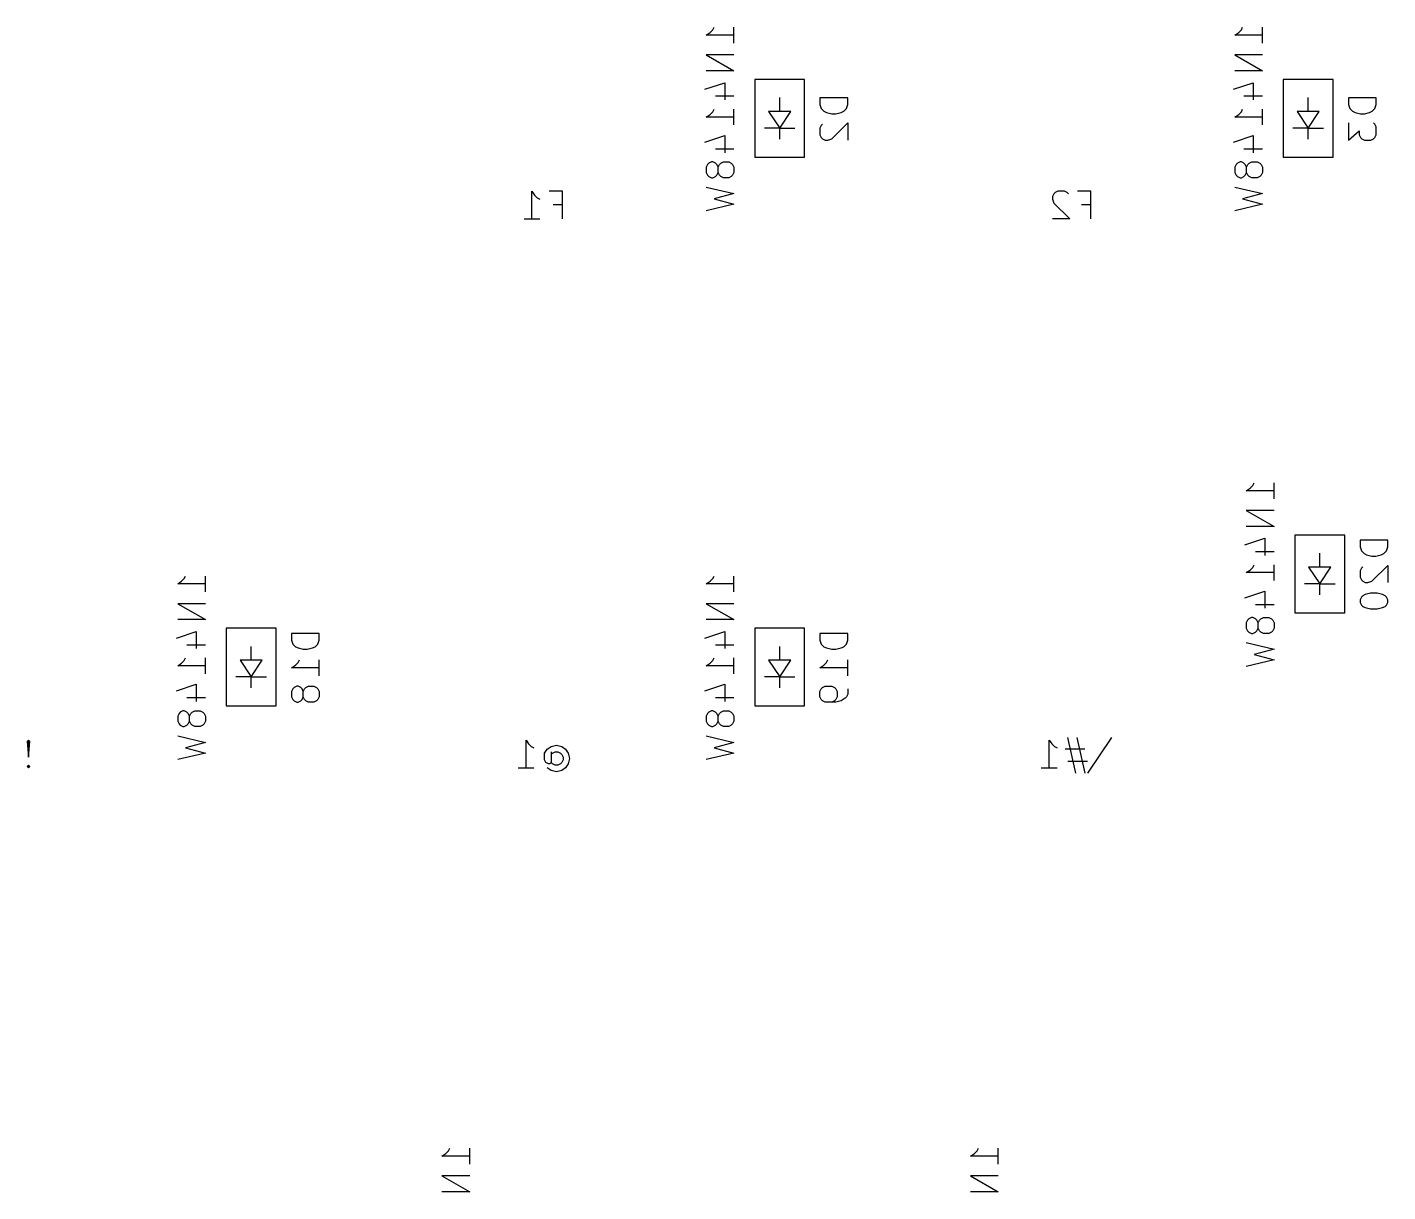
# Model space of a CAD drawing. Extents: x -29 to 358, y -109 to 38.
# Drawn here: x 19.48 to 68.52, y -38.7 to 3.29 of the extents above; entities that cross this region are included whole.
import ezdxf

# ---------------------------------------------------------------- set-up
doc = ezdxf.new("R2010")
doc.units = 0
doc.layers.add('BLACK', color=7, linetype='CONTINUOUS')

msp = doc.modelspace()

# ---------------------------------------------------------------- linework, layer by layer
at = {"layer": 'BLACK', "linetype": 'CONTINUOUS'}
for p, q in [((43.9524, 3), (44.0952, 3.09524)), ((44.9524, 3), (43.9524, 3)), ((44.0952, 3.09524), (44.1905, 3.19048)), ((44.1905, 3.19048), (44.2381, 3.28571)), ((44.9524, 2.71428), (44.9524, 3.28571)), ((63.0024, 3), (63.1452, 3.09524)), ((64.0024, 3), (63.0024, 3)), ((63.1452, 3.09524), (63.2405, 3.19048)), ((63.2405, 3.19048), (63.2881, 3.28571)), ((64.0024, 2.71428), (64.0024, 3.28571)), ((44.9524, 2.28571), (43.9524, 2.28571)), ((43.9524, 2.28571), (44.9524, 1.71428)), ((64.0024, 2.28571), (63.0024, 2.28571)), ((63.0024, 2.28571), (64.0024, 1.71428)), ((44.9524, 1.71428), (43.9524, 1.71428)), ((64.0024, 1.71428), (63.0024, 1.71428)), ((43.9048, 1.04762), (44.619, 1.28571)), ((44.619, 1.28571), (44.619, 0.66667)), ((45.7, 1.4), (45.7, -1.4)), ((47.5, 1.4), (45.7, 1.4)), ((47.5, -1.4), (47.5, 1.4)), ((62.9548, 1.04762), (63.669, 1.28571)), ((63.669, 1.28571), (63.669, 0.66667)), ((66.55, 1.4), (64.75, 1.4)), ((64.75, 1.4), (64.75, -1.4)), ((66.55, -1.4), (66.55, 1.4)), ((44.2857, 0.80952), (44.9524, 0.80952)), ((46.6, 0.25), (46.6, 0.75)), ((49.0524, 0.73809), (48.0524, 0.73809)), ((48.0524, 0.73809), (48.0524, 0.5)), ((48.0524, 0.5), (48.1, 0.35714)), ((49.0048, 0.35714), (49.0524, 0.5)), ((49.0524, 0.5), (49.0524, 0.73809)), ((63.3357, 0.80952), (64.0024, 0.80952)), ((65.65, 0.25), (65.65, 0.75)), ((68.1024, 0.73809), (67.1024, 0.73809)), ((67.1024, 0.73809), (67.1024, 0.5)), ((67.1024, 0.5), (67.15, 0.35714)), ((68.0548, 0.35714), (68.1024, 0.5)), ((68.1024, 0.5), (68.1024, 0.73809)), ((43.9524, 0.04762), (44.0952, 0.14286)), ((44.9524, 0.04762), (43.9524, 0.04762)), ((44.0952, 0.14286), (44.1905, 0.2381)), ((44.1905, 0.2381), (44.2381, 0.33333)), ((44.9524, -0.2381), (44.9524, 0.33333)), ((47, 0.25), (46.2, 0.25)), ((46.2, 0.25), (46.6, -0.35)), ((46.6, -0.35), (47, 0.25)), ((48.1, 0.35714), (48.1952, 0.2619)), ((48.1952, 0.2619), (48.2905, 0.21429)), ((48.2905, 0.21429), (48.481, 0.16667)), ((48.481, 0.16667), (48.6238, 0.16667)), ((48.6238, 0.16667), (48.8143, 0.21429)), ((48.8143, 0.21429), (48.9095, 0.2619)), ((48.9095, 0.2619), (49.0048, 0.35714)), ((63.0024, 0.04762), (63.1452, 0.14286)), ((64.0024, 0.04762), (63.0024, 0.04762)), ((63.1452, 0.14286), (63.2405, 0.2381)), ((63.2405, 0.2381), (63.2881, 0.33333)), ((64.0024, -0.2381), (64.0024, 0.33333)), ((66.05, 0.25), (65.25, 0.25)), ((65.25, 0.25), (65.65, -0.35)), ((65.65, -0.35), (66.05, 0.25)), ((67.15, 0.35714), (67.2452, 0.2619)), ((67.2452, 0.2619), (67.3405, 0.21429)), ((67.3405, 0.21429), (67.531, 0.16667)), ((67.531, 0.16667), (67.6738, 0.16667)), ((67.6738, 0.16667), (67.8643, 0.21429)), ((67.8643, 0.21429), (67.9595, 0.2619)), ((67.9595, 0.2619), (68.0548, 0.35714)), ((46.6, -0.35), (46.05, -0.35)), ((46.6, -0.35), (47.15, -0.35)), ((46.6, -0.75), (46.6, -0.35)), ((48.1, -0.2619), (48.0524, -0.35714)), ((48.0524, -0.35714), (48.0524, -0.59524)), ((48.1476, -0.21429), (48.1, -0.2619)), ((48.481, -0.73809), (49.0524, -0.16667)), ((49.0524, -0.16667), (49.0524, -0.78571)), ((65.65, -0.35), (65.1, -0.35)), ((65.65, -0.35), (66.2, -0.35)), ((65.65, -0.75), (65.65, -0.35)), ((67.1024, -0.16667), (67.1024, -0.78571)), ((67.1024, -0.78571), (67.4833, -0.45238)), ((67.4833, -0.45238), (67.4833, -0.59524)), ((68.0548, -0.21429), (68.0071, -0.16667)), ((68.1024, -0.30952), (68.0548, -0.21429)), ((68.1024, -0.59524), (68.1024, -0.30952)), ((43.9048, -0.85714), (44.619, -0.61905)), ((44.619, -0.61905), (44.619, -1.23809)), ((48.0524, -0.59524), (48.1, -0.69048)), ((48.1, -0.69048), (48.1476, -0.73809)), ((48.1476, -0.73809), (48.2429, -0.78571)), ((48.2429, -0.78571), (48.3381, -0.78571)), ((48.3381, -0.78571), (48.481, -0.73809)), ((62.9548, -0.85714), (63.669, -0.61905)), ((63.669, -0.61905), (63.669, -1.23809)), ((67.4833, -0.59524), (67.531, -0.69048)), ((67.531, -0.69048), (67.5786, -0.73809)), ((67.5786, -0.73809), (67.6738, -0.78571)), ((67.6738, -0.78571), (67.9119, -0.78571)), ((67.9119, -0.78571), (68.0071, -0.73809)), ((68.0071, -0.73809), (68.0548, -0.69048)), ((68.0548, -0.69048), (68.1024, -0.59524)), ((44.2857, -1.09524), (44.9524, -1.09524)), ((45.7, -1.4), (47.5, -1.4)), ((63.3357, -1.09524), (64.0024, -1.09524)), ((64.75, -1.4), (66.55, -1.4)), ((44, -1.66667), (43.9524, -1.7619)), ((43.9524, -1.7619), (43.9524, -1.95238)), ((43.9524, -1.95238), (44, -2.04762)), ((44.0476, -1.61905), (44, -1.66667)), ((44.1429, -1.57143), (44.0476, -1.61905)), ((44.1905, -1.57143), (44.1429, -1.57143)), ((44.2857, -1.61905), (44.1905, -1.57143)), ((44.3333, -1.66667), (44.2857, -1.61905)), ((44.381, -1.7619), (44.3333, -1.66667)), ((44.3333, -2.04762), (44.381, -1.95238)), ((44.381, -1.7619), (44.4286, -1.66667)), ((44.381, -1.95238), (44.381, -1.7619)), ((44.4286, -2.04762), (44.381, -1.95238)), ((44.4286, -1.66667), (44.4762, -1.61905)), ((44.4762, -1.61905), (44.5714, -1.57143)), ((44.5714, -1.57143), (44.7619, -1.57143)), ((44.7619, -1.57143), (44.8571, -1.61905)), ((44.8571, -1.61905), (44.9048, -1.66667)), ((44.9048, -1.66667), (44.9524, -1.7619)), ((44.9524, -1.95238), (44.9048, -2.04762)), ((44.9524, -1.7619), (44.9524, -1.95238)), ((63.05, -1.66667), (63.0024, -1.7619)), ((63.0024, -1.7619), (63.0024, -1.95238)), ((63.0024, -1.95238), (63.05, -2.04762)), ((63.0976, -1.61905), (63.05, -1.66667)), ((63.1929, -1.57143), (63.0976, -1.61905)), ((63.2405, -1.57143), (63.1929, -1.57143)), ((63.3357, -1.61905), (63.2405, -1.57143)), ((63.3833, -1.66667), (63.3357, -1.61905)), ((63.431, -1.7619), (63.3833, -1.66667)), ((63.3833, -2.04762), (63.431, -1.95238)), ((63.431, -1.7619), (63.4786, -1.66667)), ((63.431, -1.95238), (63.431, -1.7619)), ((63.4786, -2.04762), (63.431, -1.95238)), ((63.4786, -1.66667), (63.5262, -1.61905)), ((63.5262, -1.61905), (63.6214, -1.57143)), ((63.6214, -1.57143), (63.8119, -1.57143)), ((63.8119, -1.57143), (63.9071, -1.61905)), ((63.9071, -1.61905), (63.9548, -1.66667)), ((63.9548, -1.66667), (64.0024, -1.7619)), ((64.0024, -1.95238), (63.9548, -2.04762)), ((64.0024, -1.7619), (64.0024, -1.95238)), ((44, -2.04762), (44.0476, -2.09524)), ((44.0476, -2.09524), (44.1429, -2.14286)), ((44.1429, -2.14286), (44.1905, -2.14286)), ((44.1905, -2.14286), (44.2857, -2.09524)), ((44.2857, -2.09524), (44.3333, -2.04762)), ((44.4762, -2.09524), (44.4286, -2.04762)), ((44.5714, -2.14286), (44.4762, -2.09524)), ((44.7619, -2.14286), (44.5714, -2.14286)), ((44.8571, -2.09524), (44.7619, -2.14286)), ((44.9048, -2.04762), (44.8571, -2.09524)), ((63.05, -2.04762), (63.0976, -2.09524)), ((63.0976, -2.09524), (63.1929, -2.14286)), ((63.1929, -2.14286), (63.2405, -2.14286)), ((63.2405, -2.14286), (63.3357, -2.09524)), ((63.3357, -2.09524), (63.3833, -2.04762)), ((63.5262, -2.09524), (63.4786, -2.04762)), ((63.6214, -2.14286), (63.5262, -2.09524)), ((63.8119, -2.14286), (63.6214, -2.14286)), ((63.9071, -2.09524), (63.8119, -2.14286)), ((63.9548, -2.04762), (63.9071, -2.09524)), ((37.6714, -3.62738), (37.6714, -2.62738)), ((37.6714, -2.62738), (37.7667, -2.77024)), ((37.7667, -2.77024), (37.8619, -2.86548)), ((37.8619, -2.86548), (37.9571, -2.91309)), ((38.7667, -2.62738), (38.2905, -2.62738)), ((38.7667, -3.62738), (38.7667, -2.62738)), ((43.9524, -2.47619), (44.9524, -2.71428)), ((44.9524, -2.71428), (44.2381, -2.90476)), ((44.2381, -2.90476), (44.9524, -3.09524)), ((56.4833, -2.72262), (56.4357, -2.81786)), ((56.4357, -2.81786), (56.4357, -2.91309)), ((56.4357, -2.91309), (56.4833, -3.05595)), ((56.531, -2.675), (56.4833, -2.72262)), ((56.6262, -2.62738), (56.531, -2.675)), ((56.8643, -2.62738), (56.6262, -2.62738)), ((56.9595, -2.675), (56.8643, -2.62738)), ((57.0071, -2.72262), (56.9595, -2.675)), ((57.8167, -2.62738), (57.3405, -2.62738)), ((57.8167, -3.62738), (57.8167, -2.62738)), ((63.0024, -2.47619), (64.0024, -2.71428)), ((64.0024, -2.71428), (63.2881, -2.90476)), ((63.2881, -2.90476), (64.0024, -3.09524)), ((38.4333, -3.10357), (38.7667, -3.10357)), ((44.9524, -3.09524), (43.9524, -3.33333)), ((56.4833, -3.05595), (57.0548, -3.62738)), ((57.4833, -3.10357), (57.8167, -3.10357)), ((64.0024, -3.09524), (63.0024, -3.33333)), ((37.3857, -3.62738), (37.9571, -3.62738)), ((57.0548, -3.62738), (56.4357, -3.62738)), ((63.5618, -13.3307), (63.657, -13.2355)), ((63.657, -13.2355), (63.7046, -13.1402)), ((64.4189, -13.7117), (64.4189, -13.1402)), ((63.4189, -13.426), (63.5618, -13.3307)), ((64.4189, -13.426), (63.4189, -13.426)), ((64.4189, -14.1402), (63.4189, -14.1402)), ((63.4189, -14.1402), (64.4189, -14.7117)), ((64.4189, -14.7117), (63.4189, -14.7117)), ((63.3713, -15.3783), (64.0856, -15.1402)), ((64.0856, -15.1402), (64.0856, -15.7593)), ((66.9665, -15.026), (65.1665, -15.026)), ((65.1665, -15.026), (65.1665, -17.826)), ((66.9665, -17.826), (66.9665, -15.026)), ((63.7522, -15.6164), (64.4189, -15.6164)), ((66.0665, -16.176), (66.0665, -15.676)), ((68.5189, -15.2117), (67.5189, -15.2117)), ((67.5189, -15.2117), (67.5189, -15.4498)), ((67.5189, -15.4498), (67.5665, -15.5926)), ((67.5665, -15.5926), (67.6618, -15.6879)), ((67.6618, -15.6879), (67.757, -15.7355)), ((68.2808, -15.7355), (68.3761, -15.6879)), ((68.3761, -15.6879), (68.4713, -15.5926)), ((68.4713, -15.5926), (68.5189, -15.4498)), ((68.5189, -15.4498), (68.5189, -15.2117)), ((63.657, -16.1879), (63.7046, -16.0926)), ((64.4189, -16.6641), (64.4189, -16.0926)), ((66.4665, -16.176), (65.6665, -16.176)), ((65.6665, -16.176), (66.0665, -16.776)), ((66.0665, -16.776), (66.4665, -16.176)), ((67.6141, -16.1641), (67.5665, -16.2117)), ((67.757, -15.7355), (67.9475, -15.7831)), ((67.9475, -15.7831), (68.0903, -15.7831)), ((67.9475, -16.6879), (68.5189, -16.1164)), ((68.0903, -15.7831), (68.2808, -15.7355)), ((68.5189, -16.1164), (68.5189, -16.7355)), ((25.0452, -16.6898), (25.1405, -16.5945)), ((25.1405, -16.5945), (25.1881, -16.4993)), ((25.9024, -17.0707), (25.9024, -16.4993)), ((44.0952, -16.6898), (44.1905, -16.5945)), ((44.1905, -16.5945), (44.2381, -16.4993)), ((44.9524, -17.0707), (44.9524, -16.4993)), ((63.4189, -16.3783), (63.5618, -16.2831)), ((64.4189, -16.3783), (63.4189, -16.3783)), ((63.5618, -16.2831), (63.657, -16.1879)), ((67.5665, -16.2117), (67.5189, -16.3069)), ((67.5189, -16.3069), (67.5189, -16.545)), ((67.5189, -16.545), (67.5665, -16.6402)), ((67.5665, -16.6402), (67.6141, -16.6879)), ((24.9024, -16.785), (25.0452, -16.6898)), ((25.9024, -16.785), (24.9024, -16.785)), ((43.9524, -16.785), (44.0952, -16.6898)), ((44.9524, -16.785), (43.9524, -16.785)), ((63.3713, -17.2831), (64.0856, -17.045)), ((64.0856, -17.045), (64.0856, -17.6641)), ((66.0665, -16.776), (65.5165, -16.776)), ((66.0665, -17.176), (66.0665, -16.776)), ((66.0665, -16.776), (66.6165, -16.776)), ((67.6141, -16.6879), (67.7094, -16.7355)), ((67.7094, -17.1641), (67.6141, -17.2117)), ((67.7094, -16.7355), (67.8046, -16.7355)), ((67.8999, -17.1164), (67.7094, -17.1641)), ((67.8046, -16.7355), (67.9475, -16.6879)), ((68.138, -17.1164), (67.8999, -17.1164)), ((68.3284, -17.1641), (68.138, -17.1164)), ((68.4237, -17.2117), (68.3284, -17.1641)), ((25.9024, -17.4993), (24.9024, -17.4993)), ((24.9024, -17.4993), (25.9024, -18.0707)), ((44.9524, -17.4993), (43.9524, -17.4993)), ((43.9524, -17.4993), (44.9524, -18.0707)), ((63.7522, -17.5212), (64.4189, -17.5212)), ((67.5665, -17.2593), (67.5189, -17.3545)), ((67.5189, -17.3545), (67.5189, -17.4498)), ((67.5189, -17.4498), (67.5665, -17.545)), ((67.6141, -17.2117), (67.5665, -17.2593)), ((67.5665, -17.545), (67.6141, -17.5926)), ((67.6141, -17.5926), (67.7094, -17.6402)), ((67.7094, -17.6402), (67.8999, -17.6879)), ((68.138, -17.6879), (68.3284, -17.6402)), ((68.3284, -17.6402), (68.4237, -17.5926)), ((68.4713, -17.2593), (68.4237, -17.2117)), ((68.4237, -17.5926), (68.4713, -17.545)), ((68.5189, -17.3545), (68.4713, -17.2593)), ((68.4713, -17.545), (68.5189, -17.4498)), ((68.5189, -17.4498), (68.5189, -17.3545)), ((25.9024, -18.0707), (24.9024, -18.0707)), ((44.9524, -18.0707), (43.9524, -18.0707)), ((63.4665, -18.0926), (63.4189, -18.1879)), ((63.5141, -18.045), (63.4665, -18.0926)), ((63.6094, -17.9974), (63.5141, -18.045)), ((63.657, -17.9974), (63.6094, -17.9974)), ((63.7522, -18.045), (63.657, -17.9974)), ((63.7999, -18.0926), (63.7522, -18.045)), ((63.8475, -18.1879), (63.7999, -18.0926)), ((63.8475, -18.1879), (63.8951, -18.0926)), ((63.8951, -18.0926), (63.9427, -18.045)), ((63.9427, -18.045), (64.038, -17.9974)), ((64.038, -17.9974), (64.2284, -17.9974)), ((64.2284, -17.9974), (64.3237, -18.045)), ((64.3237, -18.045), (64.3713, -18.0926)), ((64.3713, -18.0926), (64.4189, -18.1879)), ((65.1665, -17.826), (66.9665, -17.826)), ((67.8999, -17.6879), (68.138, -17.6879)), ((24.8548, -18.7374), (25.569, -18.4993)), ((25.569, -18.4993), (25.569, -19.1183)), ((28.45, -18.385), (26.65, -18.385)), ((26.65, -18.385), (26.65, -21.185)), ((28.45, -21.185), (28.45, -18.385)), ((30.0024, -18.5707), (29.0024, -18.5707)), ((29.0024, -18.5707), (29.0024, -18.8088)), ((30.0024, -18.8088), (30.0024, -18.5707)), ((43.9048, -18.7374), (44.619, -18.4993)), ((44.619, -18.4993), (44.619, -19.1183)), ((47.5, -18.385), (45.7, -18.385)), ((45.7, -18.385), (45.7, -21.185)), ((47.5, -21.185), (47.5, -18.385)), ((49.0524, -18.5707), (48.0524, -18.5707)), ((48.0524, -18.5707), (48.0524, -18.8088)), ((49.0524, -18.8088), (49.0524, -18.5707)), ((63.4189, -18.1879), (63.4189, -18.3783)), ((63.4189, -18.3783), (63.4665, -18.4736)), ((63.4665, -18.4736), (63.5141, -18.5212)), ((63.5141, -18.5212), (63.6094, -18.5688)), ((63.6094, -18.5688), (63.657, -18.5688)), ((63.657, -18.5688), (63.7522, -18.5212)), ((63.7522, -18.5212), (63.7999, -18.4736)), ((63.7999, -18.4736), (63.8475, -18.3783)), ((63.8475, -18.3783), (63.8475, -18.1879)), ((63.8951, -18.4736), (63.8475, -18.3783)), ((63.9427, -18.5212), (63.8951, -18.4736)), ((64.038, -18.5688), (63.9427, -18.5212)), ((64.2284, -18.5688), (64.038, -18.5688)), ((64.3237, -18.5212), (64.2284, -18.5688)), ((64.3713, -18.4736), (64.3237, -18.5212)), ((64.4189, -18.3783), (64.3713, -18.4736)), ((64.4189, -18.1879), (64.4189, -18.3783)), ((25.2357, -18.9755), (25.9024, -18.9755)), ((27.55, -19.535), (27.55, -19.035)), ((29.0024, -18.8088), (29.05, -18.9517)), ((29.05, -18.9517), (29.1452, -19.0469)), ((29.1452, -19.0469), (29.2405, -19.0945)), ((29.2405, -19.0945), (29.431, -19.1421)), ((29.5738, -19.1421), (29.7643, -19.0945)), ((29.7643, -19.0945), (29.8595, -19.0469)), ((29.8595, -19.0469), (29.9548, -18.9517)), ((29.9548, -18.9517), (30.0024, -18.8088)), ((44.2857, -18.9755), (44.9524, -18.9755)), ((46.6, -19.535), (46.6, -19.035)), ((48.0524, -18.8088), (48.1, -18.9517)), ((48.1, -18.9517), (48.1952, -19.0469)), ((48.1952, -19.0469), (48.2905, -19.0945)), ((48.2905, -19.0945), (48.481, -19.1421)), ((48.6238, -19.1421), (48.8143, -19.0945)), ((48.8143, -19.0945), (48.9095, -19.0469)), ((48.9095, -19.0469), (49.0048, -18.9517)), ((49.0048, -18.9517), (49.0524, -18.8088)), ((63.4189, -18.9022), (64.4189, -19.1402)), ((25.0452, -19.6421), (25.1405, -19.5469)), ((25.1405, -19.5469), (25.1881, -19.4517)), ((25.9024, -20.0231), (25.9024, -19.4517)), ((27.95, -19.535), (27.15, -19.535)), ((27.15, -19.535), (27.55, -20.135)), ((27.55, -20.135), (27.95, -19.535)), ((29.2405, -19.6183), (29.2881, -19.5231)), ((29.431, -19.1421), (29.5738, -19.1421)), ((30.0024, -20.0945), (30.0024, -19.5231)), ((44.0952, -19.6421), (44.1905, -19.5469)), ((44.1905, -19.5469), (44.2381, -19.4517)), ((44.9524, -20.0231), (44.9524, -19.4517)), ((46.2, -19.535), (46.6, -20.135)), ((47, -19.535), (46.2, -19.535)), ((46.6, -20.135), (47, -19.535)), ((48.2905, -19.6183), (48.3381, -19.5231)), ((48.481, -19.1421), (48.6238, -19.1421)), ((49.0524, -20.0945), (49.0524, -19.5231)), ((64.4189, -19.5212), (63.4189, -19.7593)), ((64.4189, -19.1402), (63.7046, -19.3307)), ((63.7046, -19.3307), (64.4189, -19.5212)), ((24.9024, -19.7374), (25.0452, -19.6421)), ((25.9024, -19.7374), (24.9024, -19.7374)), ((29.0024, -19.8088), (29.1452, -19.7136)), ((30.0024, -19.8088), (29.0024, -19.8088)), ((29.1452, -19.7136), (29.2405, -19.6183)), ((43.9524, -19.7374), (44.0952, -19.6421)), ((44.9524, -19.7374), (43.9524, -19.7374)), ((48.0524, -19.8088), (48.1952, -19.7136)), ((49.0524, -19.8088), (48.0524, -19.8088)), ((48.1952, -19.7136), (48.2905, -19.6183)), ((24.8548, -20.6421), (25.569, -20.404)), ((25.569, -20.404), (25.569, -21.0231)), ((27.55, -20.135), (27, -20.135)), ((27.55, -20.535), (27.55, -20.135)), ((27.55, -20.135), (28.1, -20.135)), ((29.05, -20.5707), (29.0024, -20.666)), ((29.0976, -20.5231), (29.05, -20.5707)), ((29.1929, -20.4755), (29.0976, -20.5231)), ((29.2405, -20.4755), (29.1929, -20.4755)), ((29.3357, -20.5231), (29.2405, -20.4755)), ((29.3833, -20.5707), (29.3357, -20.5231)), ((29.431, -20.666), (29.3833, -20.5707)), ((29.431, -20.666), (29.4786, -20.5707)), ((29.4786, -20.5707), (29.5262, -20.5231)), ((29.5262, -20.5231), (29.6214, -20.4755)), ((29.6214, -20.4755), (29.8119, -20.4755)), ((29.8119, -20.4755), (29.9071, -20.5231)), ((29.9071, -20.5231), (29.9548, -20.5707)), ((29.9548, -20.5707), (30.0024, -20.666)), ((43.9048, -20.6421), (44.619, -20.404)), ((44.619, -20.404), (44.619, -21.0231)), ((46.6, -20.135), (46.05, -20.135)), ((46.6, -20.135), (47.15, -20.135)), ((46.6, -20.535), (46.6, -20.135)), ((48.0524, -20.666), (48.1, -20.5707)), ((48.1, -20.5707), (48.1476, -20.5231)), ((48.1476, -20.5231), (48.2429, -20.4755)), ((48.2429, -20.4755), (48.481, -20.4755)), ((48.481, -20.4755), (48.5762, -20.5231)), ((48.5762, -20.5231), (48.6238, -20.5707)), ((48.6238, -20.5707), (48.6714, -20.666)), ((49.0524, -20.5707), (49.0524, -20.7612)), ((25.2357, -20.8802), (25.9024, -20.8802)), ((29.0024, -20.666), (29.0024, -20.8564)), ((29.0024, -20.8564), (29.05, -20.9517)), ((29.05, -20.9517), (29.0976, -20.9993)), ((29.0976, -20.9993), (29.1929, -21.0469)), ((29.1929, -21.0469), (29.2405, -21.0469)), ((29.2405, -21.0469), (29.3357, -20.9993)), ((29.3357, -20.9993), (29.3833, -20.9517)), ((29.3833, -20.9517), (29.431, -20.8564)), ((29.431, -20.8564), (29.431, -20.666)), ((29.4786, -20.9517), (29.431, -20.8564)), ((29.5262, -20.9993), (29.4786, -20.9517)), ((29.6214, -21.0469), (29.5262, -20.9993)), ((29.8119, -21.0469), (29.6214, -21.0469)), ((29.9071, -20.9993), (29.8119, -21.0469)), ((29.9548, -20.9517), (29.9071, -20.9993)), ((30.0024, -20.8564), (29.9548, -20.9517)), ((30.0024, -20.666), (30.0024, -20.8564)), ((44.2857, -20.8802), (44.9524, -20.8802)), ((48.0524, -20.8564), (48.0524, -20.666)), ((48.1, -20.9517), (48.0524, -20.8564)), ((48.1476, -20.9993), (48.1, -20.9517)), ((48.2429, -21.0469), (48.1476, -20.9993)), ((48.6238, -21.0469), (48.2429, -21.0469)), ((48.5762, -20.9993), (48.481, -21.0469)), ((48.6238, -20.9517), (48.5762, -20.9993)), ((48.6714, -20.8564), (48.6238, -20.9517)), ((48.8143, -20.9993), (48.6238, -21.0469)), ((48.6714, -20.666), (48.6714, -20.8564)), ((48.9571, -20.904), (48.8143, -20.9993)), ((49.0048, -20.8564), (48.9571, -20.904)), ((49.0524, -20.7612), (49.0048, -20.8564)), ((24.95, -21.4517), (24.9024, -21.5469)), ((24.9024, -21.5469), (24.9024, -21.7374)), ((24.9976, -21.404), (24.95, -21.4517)), ((25.0929, -21.3564), (24.9976, -21.404)), ((25.1405, -21.3564), (25.0929, -21.3564)), ((25.2357, -21.404), (25.1405, -21.3564)), ((25.2833, -21.4517), (25.2357, -21.404)), ((25.331, -21.5469), (25.2833, -21.4517)), ((25.331, -21.5469), (25.3786, -21.4517)), ((25.331, -21.7374), (25.331, -21.5469)), ((25.3786, -21.4517), (25.4262, -21.404)), ((25.4262, -21.404), (25.5214, -21.3564)), ((25.5214, -21.3564), (25.7119, -21.3564)), ((25.7119, -21.3564), (25.8071, -21.404)), ((25.8071, -21.404), (25.8548, -21.4517)), ((25.8548, -21.4517), (25.9024, -21.5469)), ((25.9024, -21.5469), (25.9024, -21.7374)), ((26.65, -21.185), (28.45, -21.185)), ((44, -21.4517), (43.9524, -21.5469)), ((43.9524, -21.5469), (43.9524, -21.7374)), ((44.0476, -21.404), (44, -21.4517)), ((44.1429, -21.3564), (44.0476, -21.404)), ((44.1905, -21.3564), (44.1429, -21.3564)), ((44.2857, -21.404), (44.1905, -21.3564)), ((44.3333, -21.4517), (44.2857, -21.404)), ((44.381, -21.5469), (44.3333, -21.4517)), ((44.381, -21.5469), (44.4286, -21.4517)), ((44.381, -21.7374), (44.381, -21.5469)), ((44.4286, -21.4517), (44.4762, -21.404)), ((44.4762, -21.404), (44.5714, -21.3564)), ((44.5714, -21.3564), (44.7619, -21.3564)), ((44.7619, -21.3564), (44.8571, -21.404)), ((44.8571, -21.404), (44.9048, -21.4517)), ((44.9048, -21.4517), (44.9524, -21.5469)), ((44.9524, -21.5469), (44.9524, -21.7374)), ((45.7, -21.185), (47.5, -21.185)), ((24.9024, -21.7374), (24.95, -21.8326)), ((24.95, -21.8326), (24.9976, -21.8802)), ((24.9976, -21.8802), (25.0929, -21.9279)), ((25.0929, -21.9279), (25.1405, -21.9279)), ((25.1405, -21.9279), (25.2357, -21.8802)), ((25.2357, -21.8802), (25.2833, -21.8326)), ((25.2833, -21.8326), (25.331, -21.7374)), ((25.3786, -21.8326), (25.331, -21.7374)), ((25.4262, -21.8802), (25.3786, -21.8326)), ((25.5214, -21.9279), (25.4262, -21.8802)), ((25.7119, -21.9279), (25.5214, -21.9279)), ((25.8071, -21.8802), (25.7119, -21.9279)), ((25.8548, -21.8326), (25.8071, -21.8802)), ((25.9024, -21.7374), (25.8548, -21.8326)), ((43.9524, -21.7374), (44, -21.8326)), ((44, -21.8326), (44.0476, -21.8802)), ((44.0476, -21.8802), (44.1429, -21.9279)), ((44.1429, -21.9279), (44.1905, -21.9279)), ((44.1905, -21.9279), (44.2857, -21.8802)), ((44.2857, -21.8802), (44.3333, -21.8326)), ((44.3333, -21.8326), (44.381, -21.7374)), ((44.4286, -21.8326), (44.381, -21.7374)), ((44.4762, -21.8802), (44.4286, -21.8326)), ((44.5714, -21.9279), (44.4762, -21.8802)), ((44.7619, -21.9279), (44.5714, -21.9279)), ((44.8571, -21.8802), (44.7619, -21.9279)), ((44.9048, -21.8326), (44.8571, -21.8802)), ((44.9524, -21.7374), (44.9048, -21.8326)), ((19.5262, -22.4124), (19.4786, -22.46)), ((19.4786, -22.46), (19.5262, -23.0314)), ((19.5738, -22.46), (19.5262, -22.4124)), ((19.5262, -23.0314), (19.5262, -22.4124)), ((19.5262, -23.0314), (19.5738, -22.46)), ((24.9024, -22.2612), (25.9024, -22.4993)), ((25.9024, -22.4993), (25.1881, -22.6898)), ((37.4571, -23.4124), (37.4571, -22.4124)), ((37.4571, -22.4124), (37.5524, -22.5552)), ((37.5524, -22.5552), (37.6476, -22.6505)), ((43.9524, -22.2612), (44.9524, -22.4993)), ((44.9524, -22.4993), (44.2381, -22.6898)), ((56.3167, -23.4124), (56.3167, -22.4124)), ((56.3167, -22.4124), (56.4119, -22.5552)), ((56.4119, -22.5552), (56.5071, -22.6505)), ((57.269, -23.6029), (56.9833, -22.3171)), ((57.3167, -22.3171), (57.6024, -23.6029)), ((58.5548, -22.3171), (57.6976, -23.6029)), ((25.9024, -22.8802), (24.9024, -23.1183)), ((25.1881, -22.6898), (25.9024, -22.8802)), ((37.6476, -22.6505), (37.7429, -22.6981)), ((38.1238, -22.8886), (38.219, -22.7457)), ((38.1238, -23.1267), (38.1238, -22.8886)), ((38.219, -22.7457), (38.3619, -22.6505)), ((38.3619, -22.6505), (38.5524, -22.6029)), ((38.3619, -22.841), (38.3619, -23.2219)), ((38.3619, -22.9362), (38.4095, -22.8886)), ((38.4095, -22.8886), (38.5048, -22.841)), ((38.5048, -22.841), (38.6, -22.841)), ((38.5524, -22.6029), (38.7429, -22.6505)), ((38.6, -22.841), (38.6952, -22.8886)), ((38.6952, -22.8886), (38.7429, -22.9362)), ((38.7429, -22.6505), (38.8857, -22.7457)), ((38.7429, -22.9362), (38.7905, -23.0314)), ((38.7905, -23.0314), (38.7905, -23.1267)), ((38.8857, -22.7457), (38.981, -22.8886)), ((38.981, -22.8886), (39.0286, -23.079)), ((44.9524, -22.8802), (43.9524, -23.1183)), ((44.2381, -22.6898), (44.9524, -22.8802)), ((56.5071, -22.6505), (56.6024, -22.6981)), ((57.6024, -22.7457), (56.8881, -22.7457)), ((19.5262, -23.3171), (19.4786, -23.3648)), ((19.4786, -23.3648), (19.5262, -23.4124)), ((19.5738, -23.3648), (19.5262, -23.3171)), ((19.5262, -23.3171), (19.5262, -23.4124)), ((19.5262, -23.4124), (19.5738, -23.3648)), ((37.1714, -23.4124), (37.7429, -23.4124)), ((38.1714, -23.2219), (38.1238, -23.1267)), ((38.2667, -23.2695), (38.1714, -23.2219)), ((38.3619, -23.5076), (38.219, -23.4124)), ((38.3143, -23.2695), (38.2667, -23.2695)), ((38.3619, -23.2219), (38.3143, -23.2695)), ((38.4095, -23.2695), (38.3619, -23.2219)), ((38.5524, -23.5552), (38.3619, -23.5076)), ((38.5048, -23.3171), (38.4095, -23.2695)), ((38.6, -23.3171), (38.5048, -23.3171)), ((38.7429, -23.5076), (38.5524, -23.5552)), ((38.6952, -23.2695), (38.6, -23.3171)), ((38.7429, -23.2219), (38.6952, -23.2695)), ((38.7905, -23.1267), (38.7429, -23.2219)), ((38.8857, -23.4124), (38.7429, -23.5076)), ((38.981, -23.2695), (38.8857, -23.4124)), ((39.0286, -23.079), (38.981, -23.2695)), ((56.031, -23.4124), (56.6024, -23.4124)), ((56.9833, -23.1743), (57.6976, -23.1743)), ((34.5702, -37.3181), (34.6655, -37.2228)), ((34.6655, -37.2228), (34.7131, -37.1276)), ((35.4274, -37.699), (35.4274, -37.1276)), ((53.6202, -37.3181), (53.7155, -37.2228)), ((53.7155, -37.2228), (53.7631, -37.1276)), ((54.4774, -37.699), (54.4774, -37.1276)), ((34.4274, -37.4133), (34.5702, -37.3181)), ((35.4274, -37.4133), (34.4274, -37.4133)), ((53.4774, -37.4133), (53.6202, -37.3181)), ((54.4774, -37.4133), (53.4774, -37.4133)), ((35.4274, -38.1276), (34.4274, -38.1276)), ((34.4274, -38.1276), (35.4274, -38.699)), ((54.4774, -38.1276), (53.4774, -38.1276)), ((53.4774, -38.1276), (54.4774, -38.699)), ((35.4274, -38.699), (34.4274, -38.699)), ((54.4774, -38.699), (53.4774, -38.699))]:
    msp.add_line(p, q, dxfattribs=at)

doc.saveas('drawing.dxf')
